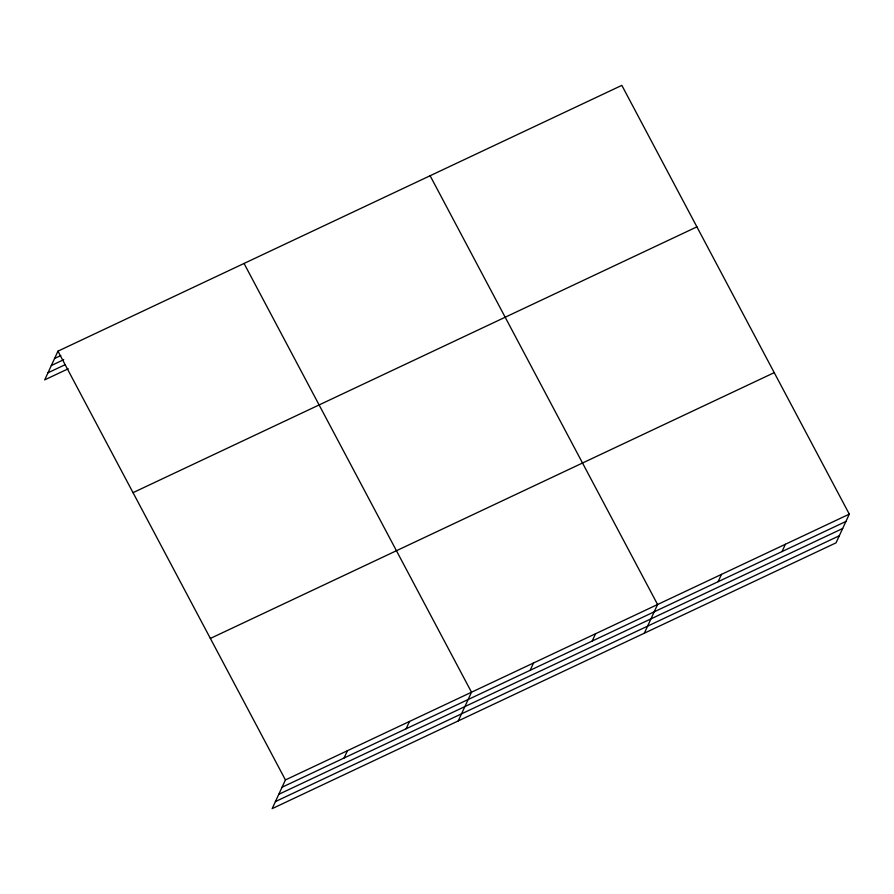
<?xml version="1.0" encoding="UTF-8"?>
<svg xmlns="http://www.w3.org/2000/svg" width="894" height="894" viewBox="0 0 894 894"><rect width="100%" height="100%" fill="white"/><g stroke="black" fill="none" stroke-linecap="round" stroke-linejoin="round"><path stroke-width="1.34" d="M849.3 514.139L285.432 779.937L272.167 808.634L836.035 542.837L849.3 514.139L621.833 85.366L57.965 351.163L44.7 379.861L68.268 368.753M344.078 758.011L347.453 750.692M406.099 728.778L409.486 721.458M458.253 720.922L471.507 692.224L244.04 263.451M530.153 670.299L533.528 662.979M592.174 641.065L595.56 633.745M644.328 633.209L657.582 604.512L430.115 175.738M718.106 581.703L721.492 574.384M782.015 551.576L785.39 544.256M54.579 358.483L60.781 355.555M51.316 365.534L63.72 359.69M47.963 372.809L65.329 364.618M133.027 492.661L696.895 226.864M210.369 638.439L774.238 372.642M282.046 787.245L845.925 521.448M278.794 794.308L842.662 528.51M275.43 801.572L839.298 535.774M57.965 351.163L285.432 779.937"/></g></svg>
